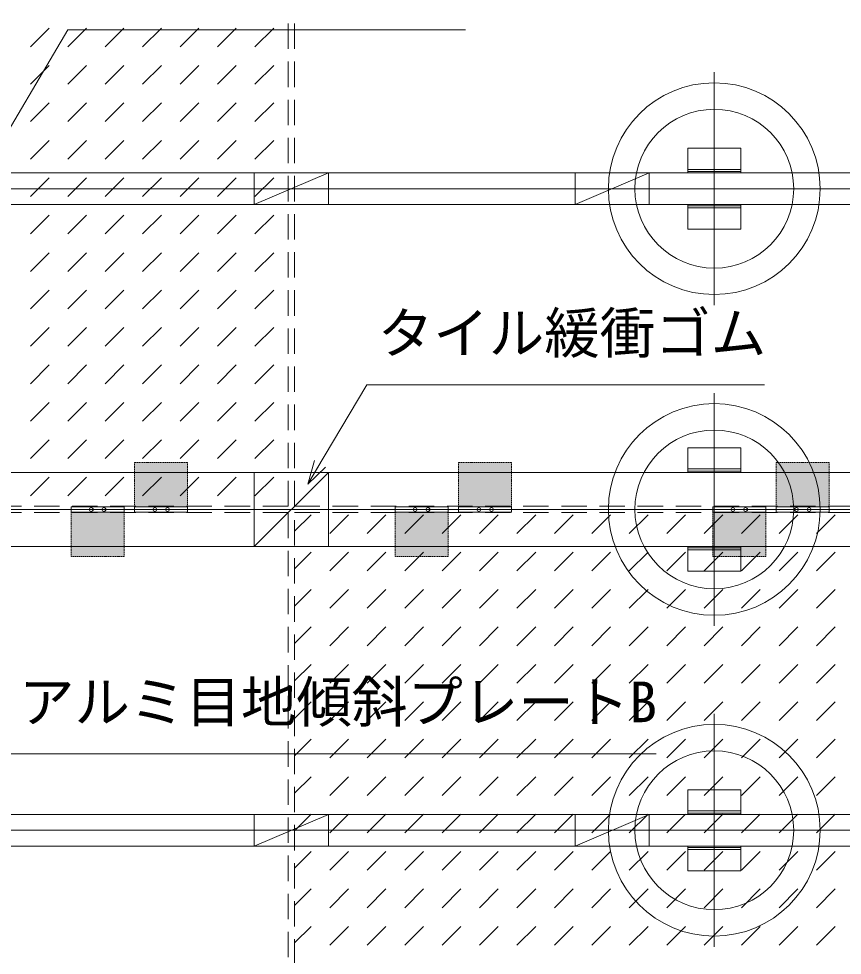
# Model space of a CAD drawing. Units: millimetres, scale not verified. Extents: x -4007 to 4007, y -2741 to 2832.
# Drawn here: x 2560 to 3338, y 1032 to 1917 of the extents above; entities that cross this region are included whole.
import ezdxf
from ezdxf.enums import TextEntityAlignment as Align

# ---------------------------------------------------------------- set-up
doc = ezdxf.new("R2010")
doc.units = ezdxf.units.MM
doc.header["$LTSCALE"] = 20
doc.linetypes.add('DASHED1', pattern=[1.8, 1.2, -0.6])
for name, color, linetype, lineweight in [('0-5_0', 7, 'Continuous', 9), ('0-8_A-B03-文字_書込_小', 7, 'Continuous', 9), ('0-9_A-E01-仕上太線', 5, 'Continuous', 9), ('0-A_0-A08-芯_他', 4, 'Continuous', 9), ('0-B_A-D08-下地_根太', 3, 'Continuous', 9), ('0-C_A-D09-金物_鋼材', 1, 'Continuous', 9), ('1-6_SUNPO_s', 4, 'Continuous', 9)]:
    doc.layers.add(name, color=color, linetype=linetype, lineweight=lineweight)
doc.layers.add('0-D_A-D08-下地_束', color=7, linetype='Continuous')
doc.layers.add('1-5_A-C04-見上げ_見え隠れ線', color=7, linetype='Continuous')
doc.styles.add('ＭＳ ゴシック', font='')
doc.styles.get('ＭＳ ゴシック').set_extended_font_data('MS Gothic')

# ---------------------------------------------------------------- blocks, each defined once
blk = doc.blocks.new('EPDM')
at = {"layer": '0-5_0'}
blk.add_line((-700, -300), (700, 300), dxfattribs=at)
blk.add_lwpolyline([(700, 300), (-700, 300), (-700, -300), (700, -300)], close=True, dxfattribs=at)
blk = doc.blocks.new('アルミ束\u300070')
at = {"layer": '0-5_0'}
for p, q in [((-765, 500), (-765, -500)), ((-725, 500), (-725, -500)), ((725, 500), (725, -500)), ((765, 500), (765, -500))]:
    blk.add_line(p, q, dxfattribs=at)
for points in [[(-700, -500), (-1165, -500), (-1165, 500), (-700, 500)], [(700, 500), (1165, 500), (1165, -500), (700, -500)]]:
    blk.add_lwpolyline(points, dxfattribs=at)
blk = doc.blocks.new('アルミ束\u300030')
at = {"layer": '0-5_0'}
for p, q in [((-365, 500), (-365, -500)), ((-325, 500), (-325, -500)), ((325, 500), (325, -500)), ((365, 500), (365, -500))]:
    blk.add_line(p, q, dxfattribs=at)
for points in [[(-300, -500), (-765, -500), (-765, 500), (-300, 500)], [(300, 500), (765, 500), (765, -500), (300, -500)]]:
    blk.add_lwpolyline(points, dxfattribs=at)
blk = doc.blocks.new('プレートB-P')
at = {"layer": '0-5_0', "color": 4, "linetype": 'DASHED1'}
for p, q in [((-888, -500), (-888, 500)), ((-52, 500), (-888, 500)), ((-52, -500), (-888, -500))]:
    blk.add_line(p, q, dxfattribs=at)
at = {"layer": '0-5_0'}
for p, q in [((52, 500), (-52, 500)), ((52, -500), (52, 500))]:
    blk.add_line(p, q, dxfattribs=at)
blk.add_lwpolyline([(52, -500), (-52, -500), (-52, 500)], dxfattribs=at)
for centre in [(0, 120), (0, -120)]:
    blk.add_circle(centre, 36, dxfattribs=at)
at = {"layer": '0-5_0', "color": 4}
blk.add_solid([(-52, 500), (-52, -500), (-888, 500), (-888, -500)], dxfattribs=at)
blk = doc.blocks.new('G$CCEAFE53F')
at = {"layer": '0-5_0'}
for radius in [2000, 1500]:
    blk.add_circle((0, 0), radius, dxfattribs=at)
at = {"layer": '0-A_0-A08-芯_他'}
for p, q in [((0, 2200), (0, -2200)), ((-2200, 0), (2200, 0))]:
    blk.add_line(p, q, dxfattribs=at)
blk = doc.blocks.new('EPDM 70x70')
at = {"layer": '0-5_0'}
blk.add_line((-700, 700), (700, -700), dxfattribs=at)
blk.add_lwpolyline([(700, 700), (-700, 700), (-700, -700), (700, -700)], close=True, dxfattribs=at)
blk = doc.blocks.new('_Open30')
at = {"layer": '1-6_SUNPO_s'}
blk.add_line((0, 0), (-20, 0), dxfattribs=at)
blk.add_lwpolyline([(-20, 5.36), (0, 0), (-20, -5.36)], dxfattribs=at)

msp = doc.modelspace()

# ---------------------------------------------------------------- linework, layer by layer
at = {"layer": '0-8_A-B03-文字_書込_小'}
for points in [[(2982.28, 1906.64), (2606.71, 1906.64), (2529.05, 1775.62)], [(3264.45, 1571.23), (2888.87, 1571.23), (2840.89, 1490.28)], [(3162.23, 1222.86), (2549.96, 1222.86), (2407.92, 1462.49)], [(3071.19, 1222.86), (2458.91, 1222.86), (2347.12, 1411.46)]]:
    msp.add_lwpolyline(points, dxfattribs=at)
at = {"layer": '0-9_A-E01-仕上太線'}
for p, q in [((2571.15, 1890.57), (2588.83, 1908.25)), ((2606.51, 1890.57), (2624.18, 1908.25)), ((2641.86, 1890.57), (2659.54, 1908.25)), ((2677.22, 1890.57), (2694.9, 1908.25)), ((2712.57, 1890.57), (2730.25, 1908.25)), ((2747.93, 1890.57), (2765.61, 1908.25)), ((2783.28, 1890.57), (2800.96, 1908.25)), ((2571.15, 1855.21), (2588.83, 1872.89)), ((2606.51, 1855.21), (2624.18, 1872.89)), ((2641.86, 1855.21), (2659.54, 1872.89)), ((2677.22, 1855.21), (2694.9, 1872.89)), ((2712.57, 1855.21), (2730.25, 1872.89)), ((2747.93, 1855.21), (2765.61, 1872.89)), ((2783.28, 1855.21), (2800.96, 1872.89)), ((2571.15, 1819.86), (2588.83, 1837.54)), ((2606.51, 1819.86), (2624.18, 1837.54)), ((2641.86, 1819.86), (2659.54, 1837.54)), ((2677.22, 1819.86), (2694.9, 1837.54)), ((2712.57, 1819.86), (2730.25, 1837.54)), ((2747.93, 1819.86), (2765.61, 1837.54)), ((2783.28, 1819.86), (2800.96, 1837.54)), ((2571.15, 1784.5), (2588.83, 1802.18)), ((2606.51, 1784.5), (2624.18, 1802.18)), ((2641.86, 1784.5), (2659.54, 1802.18)), ((2677.22, 1784.5), (2694.9, 1802.18)), ((2712.57, 1784.5), (2730.25, 1802.18)), ((2747.93, 1784.5), (2765.61, 1802.18)), ((2783.28, 1784.5), (2800.96, 1802.18)), ((2571.15, 1749.15), (2588.83, 1766.83)), ((2606.51, 1749.15), (2624.18, 1766.83)), ((2641.86, 1749.15), (2659.54, 1766.83)), ((2677.22, 1749.15), (2694.9, 1766.83)), ((2712.57, 1749.15), (2730.25, 1766.83)), ((2747.93, 1749.15), (2765.61, 1766.83)), ((2783.28, 1749.15), (2800.96, 1766.83)), ((2571.15, 1713.79), (2588.83, 1731.47)), ((2606.51, 1713.79), (2624.18, 1731.47)), ((2641.86, 1713.79), (2659.54, 1731.47)), ((2677.22, 1713.79), (2694.9, 1731.47)), ((2712.57, 1713.79), (2730.25, 1731.47)), ((2747.93, 1713.79), (2765.61, 1731.47)), ((2783.28, 1713.79), (2800.96, 1731.47)), ((2571.15, 1678.44), (2588.83, 1696.11)), ((2606.51, 1678.44), (2624.18, 1696.11)), ((2641.86, 1678.44), (2659.54, 1696.11)), ((2677.22, 1678.44), (2694.9, 1696.11)), ((2712.57, 1678.44), (2730.25, 1696.11)), ((2747.93, 1678.44), (2765.61, 1696.11)), ((2783.28, 1678.44), (2800.96, 1696.11)), ((2571.15, 1643.08), (2588.83, 1660.76)), ((2606.51, 1643.08), (2624.18, 1660.76)), ((2641.86, 1643.08), (2659.54, 1660.76)), ((2677.22, 1643.08), (2694.9, 1660.76)), ((2712.57, 1643.08), (2730.25, 1660.76)), ((2747.93, 1643.08), (2765.61, 1660.76)), ((2783.28, 1643.08), (2800.96, 1660.76)), ((2571.15, 1607.73), (2588.83, 1625.4)), ((2606.51, 1607.73), (2624.18, 1625.4)), ((2641.86, 1607.73), (2659.54, 1625.4)), ((2677.22, 1607.73), (2694.9, 1625.4)), ((2712.57, 1607.73), (2730.25, 1625.4)), ((2747.93, 1607.73), (2765.61, 1625.4)), ((2783.28, 1607.73), (2800.96, 1625.4)), ((2571.15, 1572.37), (2588.83, 1590.05)), ((2606.51, 1572.37), (2624.18, 1590.05)), ((2641.86, 1572.37), (2659.54, 1590.05)), ((2677.22, 1572.37), (2694.9, 1590.05)), ((2712.57, 1572.37), (2730.25, 1590.05)), ((2747.93, 1572.37), (2765.61, 1590.05)), ((2783.28, 1572.37), (2800.96, 1590.05)), ((2571.15, 1537.02), (2588.83, 1554.69)), ((2606.51, 1537.02), (2624.18, 1554.69)), ((2641.86, 1537.02), (2659.54, 1554.69)), ((2677.22, 1537.02), (2694.9, 1554.69)), ((2712.57, 1537.02), (2730.25, 1554.69)), ((2747.93, 1537.02), (2765.61, 1554.69)), ((2783.28, 1537.02), (2800.96, 1554.69)), ((2571.15, 1501.66), (2588.83, 1519.34)), ((2606.51, 1501.66), (2624.18, 1519.34)), ((2641.86, 1501.66), (2659.54, 1519.34)), ((2677.22, 1501.66), (2694.9, 1519.34)), ((2712.57, 1501.66), (2730.25, 1519.34)), ((2747.93, 1501.66), (2765.61, 1519.34)), ((2783.28, 1501.66), (2800.96, 1519.34)), ((2571.15, 1466.31), (2588.83, 1483.98)), ((2606.51, 1466.31), (2624.18, 1483.98)), ((2641.86, 1466.31), (2659.54, 1483.98)), ((2677.22, 1466.31), (2694.9, 1483.98)), ((2712.57, 1466.31), (2730.25, 1483.98)), ((2747.93, 1466.31), (2765.61, 1483.98)), ((2783.28, 1466.31), (2800.96, 1483.98)), ((2820.67, 1432.98), (2836.32, 1448.63)), ((2853.99, 1430.95), (2871.67, 1448.63)), ((2889.35, 1430.95), (2907.03, 1448.63)), ((2924.71, 1430.95), (2942.38, 1448.63)), ((2960.06, 1430.95), (2977.74, 1448.63)), ((2995.42, 1430.95), (3013.09, 1448.63)), ((3030.77, 1430.95), (3048.45, 1448.63)), ((3066.13, 1430.95), (3083.8, 1448.63)), ((3101.48, 1430.95), (3119.16, 1448.63)), ((3136.84, 1430.95), (3154.51, 1448.63)), ((3172.19, 1430.95), (3189.87, 1448.63)), ((3207.55, 1430.95), (3225.23, 1448.63)), ((3242.9, 1430.95), (3260.58, 1448.63)), ((3278.26, 1430.95), (3295.94, 1448.63)), ((3313.61, 1430.95), (3331.29, 1448.63)), ((2820.67, 1397.62), (2836.32, 1413.27)), ((2853.99, 1395.59), (2871.67, 1413.27)), ((2889.35, 1395.59), (2907.03, 1413.27)), ((2924.71, 1395.59), (2942.38, 1413.27)), ((2960.06, 1395.59), (2977.74, 1413.27)), ((2995.42, 1395.59), (3013.09, 1413.27)), ((3030.77, 1395.59), (3048.45, 1413.27)), ((3066.13, 1395.59), (3083.8, 1413.27)), ((3101.48, 1395.59), (3119.16, 1413.27)), ((3136.84, 1395.59), (3154.51, 1413.27)), ((3172.19, 1395.59), (3189.87, 1413.27)), ((3207.55, 1395.59), (3225.23, 1413.27)), ((3242.9, 1395.59), (3260.58, 1413.27)), ((3278.26, 1395.59), (3295.94, 1413.27)), ((3313.61, 1395.59), (3331.29, 1413.27)), ((2820.67, 1362.27), (2836.32, 1377.92)), ((2853.99, 1360.24), (2871.67, 1377.92)), ((2889.35, 1360.24), (2907.03, 1377.92)), ((2924.71, 1360.24), (2942.38, 1377.92)), ((2960.06, 1360.24), (2977.74, 1377.92)), ((2995.42, 1360.24), (3013.09, 1377.92)), ((3030.77, 1360.24), (3048.45, 1377.92)), ((3066.13, 1360.24), (3083.8, 1377.92)), ((3101.48, 1360.24), (3119.16, 1377.92)), ((3136.84, 1360.24), (3154.51, 1377.92)), ((3172.19, 1360.24), (3189.87, 1377.92)), ((3207.55, 1360.24), (3225.23, 1377.92)), ((3242.9, 1360.24), (3260.58, 1377.92)), ((3278.26, 1360.24), (3295.94, 1377.92)), ((3313.61, 1360.24), (3331.29, 1377.92)), ((2820.67, 1326.91), (2836.32, 1342.56)), ((2853.99, 1324.88), (2871.67, 1342.56)), ((2889.35, 1324.88), (2907.03, 1342.56)), ((2924.71, 1324.88), (2942.38, 1342.56)), ((2960.06, 1324.88), (2977.74, 1342.56)), ((2995.42, 1324.88), (3013.09, 1342.56)), ((3030.77, 1324.88), (3048.45, 1342.56)), ((3066.13, 1324.88), (3083.8, 1342.56)), ((3101.48, 1324.88), (3119.16, 1342.56)), ((3136.84, 1324.88), (3154.51, 1342.56)), ((3172.19, 1324.88), (3189.87, 1342.56)), ((3207.55, 1324.88), (3225.23, 1342.56)), ((3242.9, 1324.88), (3260.58, 1342.56)), ((3278.26, 1324.88), (3295.94, 1342.56)), ((3313.61, 1324.88), (3331.29, 1342.56)), ((2820.67, 1291.56), (2836.32, 1307.21)), ((2853.99, 1289.53), (2871.67, 1307.21)), ((2889.35, 1289.53), (2907.03, 1307.21)), ((2924.71, 1289.53), (2942.38, 1307.21)), ((2960.06, 1289.53), (2977.74, 1307.21)), ((2995.42, 1289.53), (3013.09, 1307.21)), ((3030.77, 1289.53), (3048.45, 1307.21)), ((3066.13, 1289.53), (3083.8, 1307.21)), ((3101.48, 1289.53), (3119.16, 1307.21)), ((3136.84, 1289.53), (3154.51, 1307.21)), ((3172.19, 1289.53), (3189.87, 1307.21)), ((3207.55, 1289.53), (3225.23, 1307.21)), ((3242.9, 1289.53), (3260.58, 1307.21)), ((3278.26, 1289.53), (3295.94, 1307.21)), ((3313.61, 1289.53), (3331.29, 1307.21)), ((2820.67, 1256.2), (2836.32, 1271.85)), ((2853.99, 1254.17), (2871.67, 1271.85)), ((2889.35, 1254.17), (2907.03, 1271.85)), ((2924.71, 1254.17), (2942.38, 1271.85)), ((2960.06, 1254.17), (2977.74, 1271.85)), ((2995.42, 1254.17), (3013.09, 1271.85)), ((3030.77, 1254.17), (3048.45, 1271.85)), ((3066.13, 1254.17), (3083.8, 1271.85)), ((3101.48, 1254.17), (3119.16, 1271.85)), ((3136.84, 1254.17), (3154.51, 1271.85)), ((3172.19, 1254.17), (3189.87, 1271.85)), ((3207.55, 1254.17), (3225.23, 1271.85)), ((3242.9, 1254.17), (3260.58, 1271.85)), ((3278.26, 1254.17), (3295.94, 1271.85)), ((3313.61, 1254.17), (3331.29, 1271.85)), ((2820.67, 1220.85), (2836.32, 1236.5)), ((2853.99, 1218.82), (2871.67, 1236.5)), ((2889.35, 1218.82), (2907.03, 1236.5)), ((2924.71, 1218.82), (2942.38, 1236.5)), ((2960.06, 1218.82), (2977.74, 1236.5)), ((2995.42, 1218.82), (3013.09, 1236.5)), ((3030.77, 1218.82), (3048.45, 1236.5)), ((3066.13, 1218.82), (3083.8, 1236.5)), ((3101.48, 1218.82), (3119.16, 1236.5)), ((3136.84, 1218.82), (3154.51, 1236.5)), ((3172.19, 1218.82), (3189.87, 1236.5)), ((3207.55, 1218.82), (3225.23, 1236.5)), ((3242.9, 1218.82), (3260.58, 1236.5)), ((3278.26, 1218.82), (3295.94, 1236.5)), ((3313.61, 1218.82), (3331.29, 1236.5)), ((2820.67, 1185.49), (2836.32, 1201.14)), ((2853.99, 1183.46), (2871.67, 1201.14)), ((2889.35, 1183.46), (2907.03, 1201.14)), ((2924.71, 1183.46), (2942.38, 1201.14)), ((2960.06, 1183.46), (2977.74, 1201.14)), ((2995.42, 1183.46), (3013.09, 1201.14)), ((3030.77, 1183.46), (3048.45, 1201.14)), ((3066.13, 1183.46), (3083.8, 1201.14)), ((3101.48, 1183.46), (3119.16, 1201.14)), ((3136.84, 1183.46), (3154.51, 1201.14)), ((3172.19, 1183.46), (3189.87, 1201.14)), ((3207.55, 1183.46), (3225.23, 1201.14)), ((3242.9, 1183.46), (3260.58, 1201.14)), ((3278.26, 1183.46), (3295.94, 1201.14)), ((3313.61, 1183.46), (3331.29, 1201.14)), ((2820.67, 1150.13), (2836.32, 1165.78)), ((2853.99, 1148.11), (2871.67, 1165.78)), ((2889.35, 1148.11), (2907.03, 1165.78)), ((2924.71, 1148.11), (2942.38, 1165.78)), ((2960.06, 1148.11), (2977.74, 1165.78)), ((2995.42, 1148.11), (3013.09, 1165.78)), ((3030.77, 1148.11), (3048.45, 1165.78)), ((3066.13, 1148.11), (3083.8, 1165.78)), ((3101.48, 1148.11), (3119.16, 1165.78)), ((3136.84, 1148.11), (3154.51, 1165.78)), ((3172.19, 1148.11), (3189.87, 1165.78)), ((3207.55, 1148.11), (3225.23, 1165.78)), ((3242.9, 1148.11), (3260.58, 1165.78)), ((3278.26, 1148.11), (3295.94, 1165.78)), ((3313.61, 1148.11), (3331.29, 1165.78)), ((2820.67, 1114.78), (2836.32, 1130.43)), ((2853.99, 1112.75), (2871.67, 1130.43)), ((2889.35, 1112.75), (2907.03, 1130.43)), ((2924.71, 1112.75), (2942.38, 1130.43)), ((2960.06, 1112.75), (2977.74, 1130.43)), ((2995.42, 1112.75), (3013.09, 1130.43)), ((3030.77, 1112.75), (3048.45, 1130.43)), ((3066.13, 1112.75), (3083.8, 1130.43)), ((3101.48, 1112.75), (3119.16, 1130.43)), ((3136.84, 1112.75), (3154.51, 1130.43)), ((3172.19, 1112.75), (3189.87, 1130.43)), ((3207.55, 1112.75), (3225.23, 1130.43)), ((3242.9, 1112.75), (3260.58, 1130.43)), ((3278.26, 1112.75), (3295.94, 1130.43)), ((3313.61, 1112.75), (3331.29, 1130.43)), ((2820.67, 1079.42), (2836.32, 1095.07)), ((2853.99, 1077.4), (2871.67, 1095.07)), ((2889.35, 1077.4), (2907.03, 1095.07)), ((2924.71, 1077.4), (2942.38, 1095.07)), ((2960.06, 1077.4), (2977.74, 1095.07)), ((2995.42, 1077.4), (3013.09, 1095.07)), ((3030.77, 1077.4), (3048.45, 1095.07)), ((3066.13, 1077.4), (3083.8, 1095.07)), ((3101.48, 1077.4), (3119.16, 1095.07)), ((3136.84, 1077.4), (3154.51, 1095.07)), ((3172.19, 1077.4), (3189.87, 1095.07)), ((3207.55, 1077.4), (3225.23, 1095.07)), ((3242.9, 1077.4), (3260.58, 1095.07)), ((3278.26, 1077.4), (3295.94, 1095.07)), ((3313.61, 1077.4), (3331.29, 1095.07)), ((2820.67, 1044.07), (2836.32, 1059.72)), ((2853.99, 1042.04), (2871.67, 1059.72)), ((2889.35, 1042.04), (2907.03, 1059.72)), ((2924.71, 1042.04), (2942.38, 1059.72)), ((2960.06, 1042.04), (2977.74, 1059.72)), ((2995.42, 1042.04), (3013.09, 1059.72)), ((3030.77, 1042.04), (3048.45, 1059.72)), ((3066.13, 1042.04), (3083.8, 1059.72)), ((3101.48, 1042.04), (3119.16, 1059.72)), ((3136.84, 1042.04), (3154.51, 1059.72)), ((3172.19, 1042.04), (3189.87, 1059.72)), ((3207.55, 1042.04), (3225.23, 1059.72)), ((3242.9, 1042.04), (3260.58, 1059.72)), ((3278.26, 1042.04), (3295.94, 1059.72)), ((3313.61, 1042.04), (3331.29, 1059.72))]:
    msp.add_line(p, q, dxfattribs=at)
at = {"layer": '0-9_A-E01-仕上太線', "linetype": 'DASHED1'}
for points in [[(2214.67, 1456.56), (2814.67, 1456.56), (2814.67, 2056.56), (2214.67, 2056.56)], [(2820.67, 1456.56), (3420.67, 1456.56), (3420.67, 2056.56), (2820.67, 2056.56)]]:
    msp.add_lwpolyline(points, close=True, dxfattribs=at)
for points in [[(2214.67, 879.56), (2214.67, 1450.56), (2814.67, 1450.56), (2814.67, 879.56)], [(2820.67, 879.56), (2820.67, 1450.56), (3420.67, 1450.56), (3420.67, 879.56)]]:
    msp.add_lwpolyline(points, dxfattribs=at)
at = {"layer": '0-A_0-A08-芯_他'}
for p, q in [((258.67, 1756.56), (3558.67, 1756.56)), ((258.67, 1453.56), (3558.67, 1453.56)), ((258.67, 1150.56), (3558.67, 1150.56))]:
    msp.add_line(p, q, dxfattribs=at)
at = {"layer": '0-B_A-D08-下地_根太'}
for p, q in [((307.53, 1771.56), (3420.67, 1771.56)), ((307.53, 1741.56), (3420.67, 1741.56)), ((307.53, 1488.56), (3420.67, 1488.56)), ((307.53, 1418.56), (3420.67, 1418.56)), ((307.53, 1165.56), (3420.67, 1165.56)), ((307.53, 1135.56), (3420.67, 1135.56))]:
    msp.add_line(p, q, dxfattribs=at)

# ---------------------------------------------------------------- block references
at = {"layer": '0-8_A-B03-文字_書込_小', "xscale": 1.125, "yscale": 1.125, "rotation": 239.34367}
msp.add_blockref('_Open30', (2833.24, 1477.37), dxfattribs=at)
at = {"layer": '0-C_A-D09-金物_鋼材', "xscale": 0.05, "yscale": 0.05}
for p in [(2817.67, 1756.56), (3120.67, 1756.56), (3120.67, 1756.56), (2817.67, 1150.56), (3120.67, 1150.56), (3120.67, 1150.56)]:
    msp.add_blockref('EPDM', p, dxfattribs=at)
for name, p, rotation in [('プレートB-P', (2694.67, 1453.56), 270), ('プレートB-P', (3000.67, 1453.56), 270), ('プレートB-P', (3300.67, 1453.56), 270), ('EPDM 70x70', (2817.67, 1453.56), 90), ('プレートB-P', (2634.67, 1453.56), 90), ('プレートB-P', (2940.67, 1453.56), 90), ('プレートB-P', (3240.67, 1453.56), 90)]:
    msp.add_blockref(name, p, dxfattribs=dict(at, rotation=rotation))
at = {"layer": '0-D_A-D08-下地_束', "xscale": 0.05, "yscale": 0.05, "rotation": 270}
for name, p in [('アルミ束\u300030', (3217.1, 1756.56)), ('アルミ束\u300070', (3217.1, 1453.56)), ('アルミ束\u300030', (3217.1, 1150.56))]:
    msp.add_blockref(name, p, dxfattribs=at)
at = {"layer": '1-5_A-C04-見上げ_見え隠れ線', "xscale": 0.05, "yscale": 0.05}
for p in [(3217.1, 1756.56), (3217.1, 1453.56), (3217.1, 1150.56)]:
    msp.add_blockref('G$CCEAFE53F', p, dxfattribs=at)

# ---------------------------------------------------------------- texts
at = {"layer": '0-8_A-B03-文字_書込_小', "style": 'ＭＳ ゴシック'}
for s, p in [('タイル緩衝ゴム', (2899.31, 1589.46)), ('アルミ目地傾斜プレートB', (2560.4, 1241.09))]:
    msp.add_text(s, height=38.42, dxfattribs=at).set_placement(p, align=Align.BOTTOM_LEFT)

doc.saveas('drawing.dxf')
